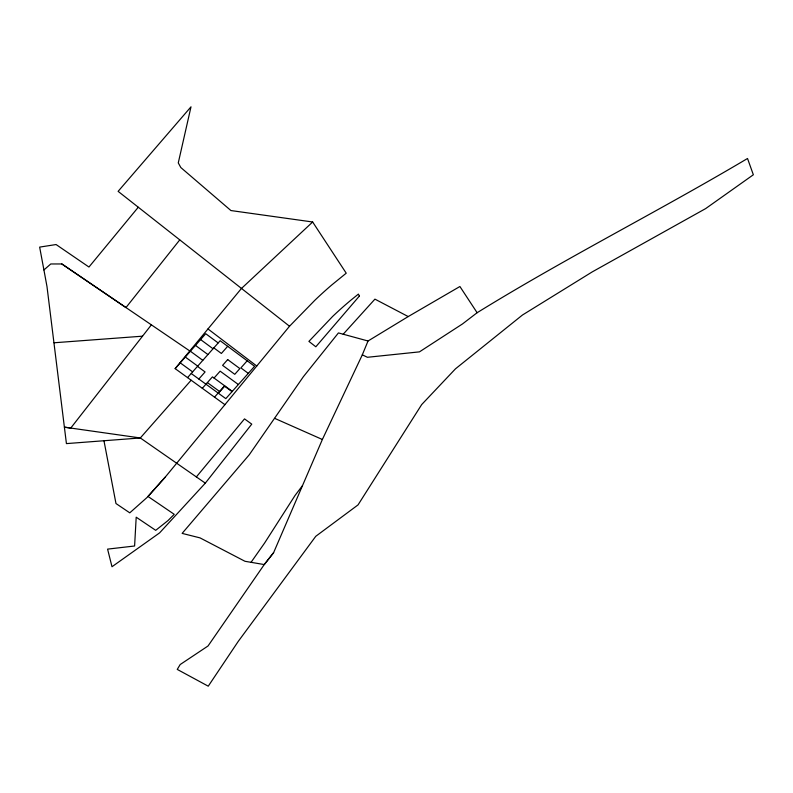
<?xml version="1.0" encoding="UTF-8"?>
<svg xmlns="http://www.w3.org/2000/svg" width="793" height="793" viewBox="0 0 793 793"><rect width="100%" height="100%" fill="white"/><g stroke="black" fill="none" stroke-linecap="round" stroke-linejoin="round"><path stroke-width="1.19" d="M362.312 354.828L368.031 341L408.217 316.566L459.91 286.511L477.118 312.72L462.537 323.911L419.467 351.864L367.407 357.286L362.312 354.828L322.374 439.491L273.605 552.662L264.257 564.566L208.034 645.978L180.189 664.534L177.245 669.401L208.252 686.183L238.257 641.378L315.763 536.306L358.039 504.903L421.707 404.549L455.489 368.814L522.418 315.049L592.282 271.87L705.651 208.599L753.35 174.767L747.521 158.491C658.269 211.473 565.439 258.171 477.118 312.72M273.615 552.681L264.247 564.566L244.978 561.285L200.034 537.882L182.132 533.392L249.25 454.776L303.332 376.754L338.433 332.921L368.031 341M251.044 562.326L264.584 543.056L295.075 495.417L302.42 485.742M151.374 324.843L70.775 428.051L64.421 427.159L140.321 437.964L205.318 483.145L251.758 424.136L244.512 418.882L196.357 476.92M205.318 483.145L159.581 532.896L111.991 566.737L107.59 549.123L134.602 546L136.198 517.185L155.715 530.329L168.027 520.545L174.232 514.32L147.994 496.448L165.162 477.217L289.524 326.24L314.95 300.18A342.398 290.089 -26.6 0 1 331.672 285.034L346.224 273.189L312.66 221.99L230.932 210.551L180.824 167.541L178.276 162.892L191.004 106.817L118.117 191.351L289.524 326.24M179.714 239.942L125.968 307.575L61.854 263.96L50.752 263.97L43.922 269.967L46.985 286.551L66.424 443.604L140.321 437.964L191.143 380.224M138.26 207.251L88.955 267.033L56.085 244.541L39.65 247.109L43.922 269.967M224.895 404.668L175.154 368.636L241.35 288.573L312.66 221.99M175.154 368.636L205.714 333.704L218.085 342.883M187.554 377.617L220.157 340.722L254.593 366.297L225.817 398.631L191.301 373.553M198.845 379.034L205.08 371.947L197.546 366.445M227.68 346.313L221.376 353.46L213.852 347.899M202.314 388.312L212.435 376.863L232.29 391.355M214.051 378.043L220.147 371.154L238.366 384.526M214.516 397.154L224.627 385.765M218.402 393.239L224.627 386.221L232.042 391.633M247.188 360.795L240.894 367.893L248.298 373.364M165.162 477.217L147.24 497.3L129.774 512.843L115.976 503.525L103.962 440.739M343.2 334.22L374.93 299.139L408.217 316.566M54.093 342.774L142.522 336.182M274.705 418.367L322.374 439.491M61.854 263.96L189.775 350.952M180.219 362.847L192.61 371.858M207.369 382.593L219.562 391.464M185.294 357.048L197.685 366.088M190.379 351.23L202.77 360.309M195.474 345.401L207.855 354.511M200.589 339.563L212.96 348.702M207.974 328.946L256.763 366.019M359.398 296.047L315.822 346.789L308.913 341.386L332.594 316.486A320.669 271.375 -26.6 0 1 351.319 299.823L358.386 294.104L359.398 296.047M227.69 359.586L222.595 365.355L234.778 374.326L239.873 368.576L227.69 359.586"/></g></svg>
